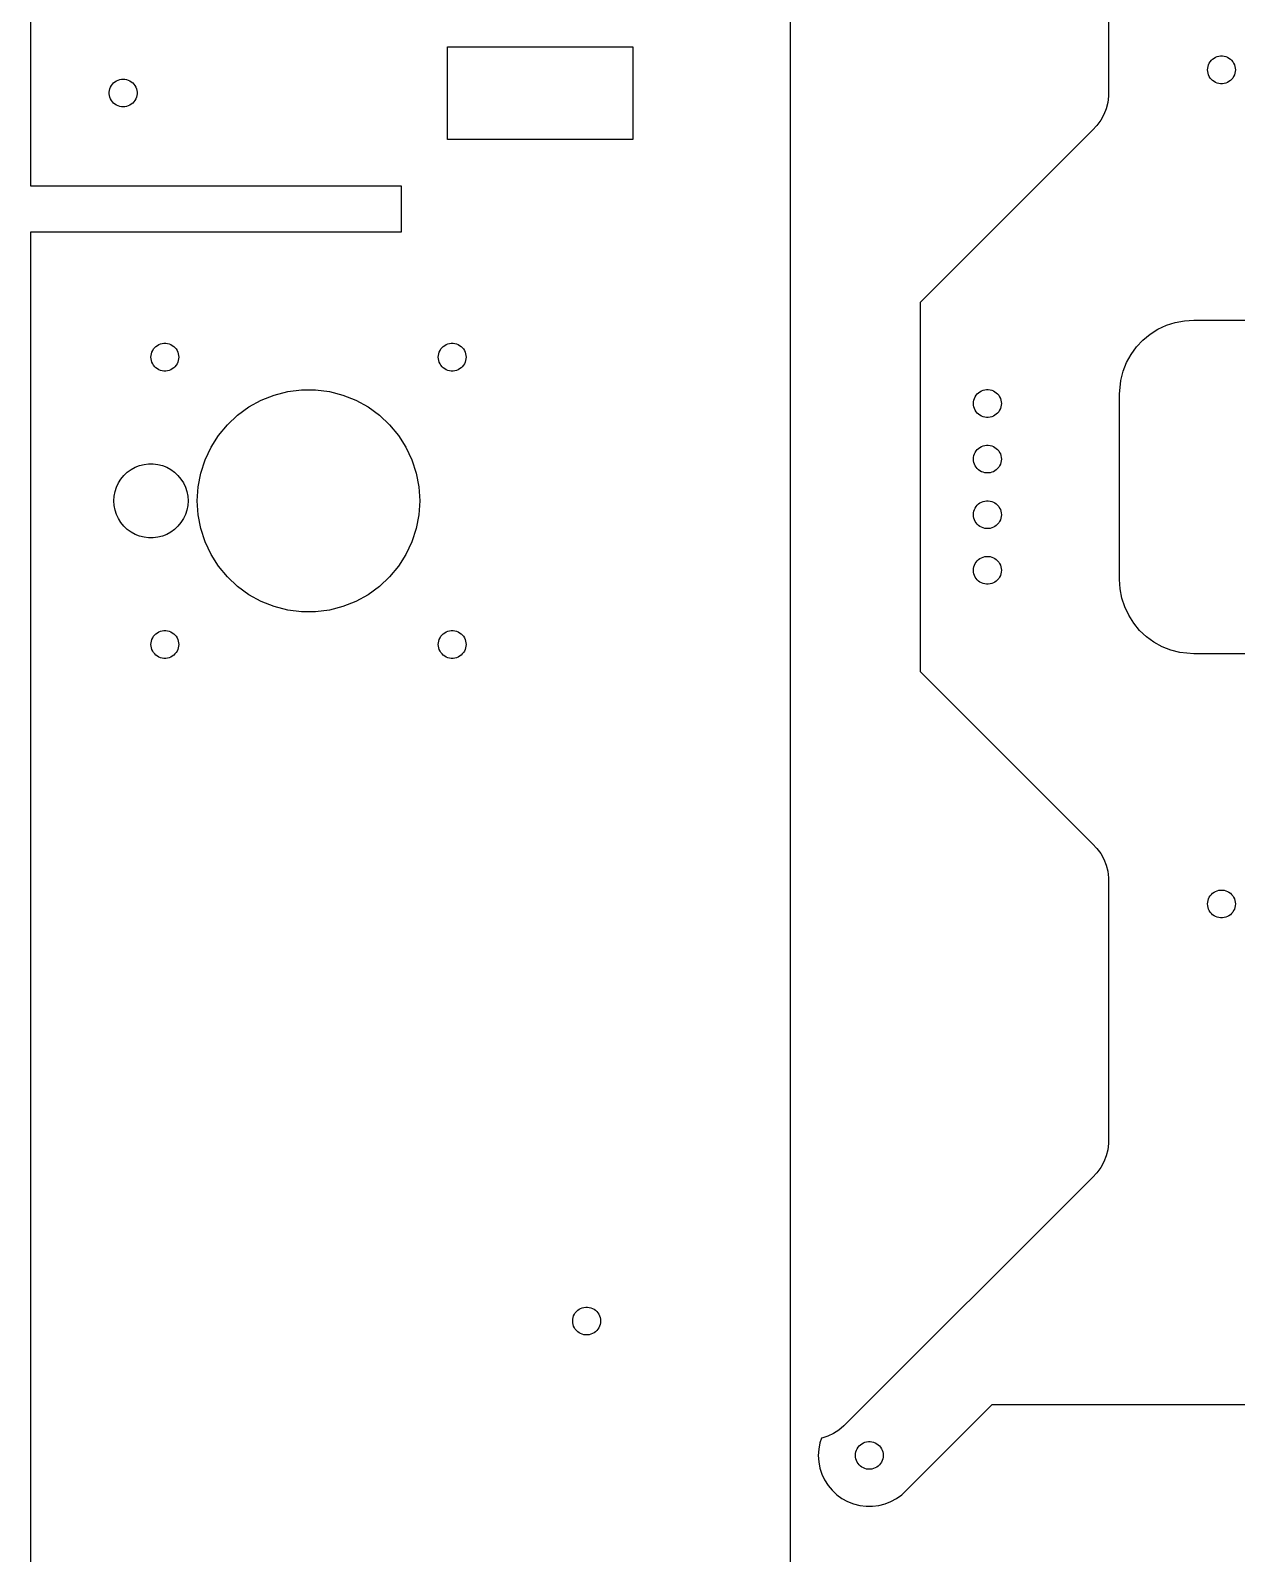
# Model space of a CAD drawing. Header units: metres. Extents: x -400 to 400, y -75 to 435.
# Drawn here: x -400 to -269.9, y 107.4 to 271.8 of the extents above; entities that cross this region are included whole.
import ezdxf

# ---------------------------------------------------------------- set-up
doc = ezdxf.new("R2010")
doc.units = ezdxf.units.M

msp = doc.modelspace()

# ---------------------------------------------------------------- linework, layer by layer
for p, q in [((-400, 425), (-400, 255)), ((-318, 80), (-318, 326.6)), ((-283.686, 293.336), (-283.686, 264.664)), ((-355, 260), (-355, 270)), ((-355, 270), (-335, 270)), ((-335, 270), (-335, 260)), ((-272.988, 267.688), (-272.953, 267.873)), ((-272.953, 267.873), (-272.895, 268.052)), ((-272.895, 268.052), (-272.814, 268.223)), ((-272.814, 268.223), (-272.714, 268.382)), ((-272.714, 268.382), (-272.593, 268.527)), ((-272.593, 268.527), (-272.456, 268.656)), ((-272.456, 268.656), (-272.304, 268.766)), ((-272.304, 268.766), (-272.139, 268.857)), ((-272.139, 268.857), (-271.964, 268.927)), ((-271.964, 268.927), (-271.781, 268.973)), ((-271.781, 268.973), (-271.594, 268.997)), ((-271.594, 268.997), (-271.406, 268.997)), ((-271.406, 268.997), (-271.219, 268.973)), ((-271.219, 268.973), (-271.036, 268.927)), ((-271.036, 268.927), (-270.861, 268.857)), ((-270.861, 268.857), (-270.696, 268.766)), ((-270.696, 268.766), (-270.544, 268.656)), ((-270.544, 268.656), (-270.407, 268.527)), ((-270.407, 268.527), (-270.286, 268.382)), ((-270.286, 268.382), (-270.186, 268.223)), ((-270.186, 268.223), (-270.105, 268.052)), ((-270.105, 268.052), (-270.047, 267.873)), ((-270.047, 267.873), (-270.012, 267.688)), ((-390.882, 266.214), (-390.723, 266.314)), ((-390.723, 266.314), (-390.552, 266.395)), ((-390.552, 266.395), (-390.373, 266.453)), ((-390.373, 266.453), (-390.188, 266.488)), ((-390.188, 266.488), (-390, 266.5)), ((-390, 266.5), (-389.812, 266.488)), ((-389.812, 266.488), (-389.627, 266.453)), ((-389.627, 266.453), (-389.448, 266.395)), ((-389.448, 266.395), (-389.277, 266.314)), ((-389.277, 266.314), (-389.118, 266.214)), ((-273, 267.5), (-272.988, 267.688)), ((-272.988, 267.312), (-273, 267.5)), ((-272.953, 267.127), (-272.988, 267.312)), ((-272.895, 266.948), (-272.953, 267.127)), ((-272.814, 266.777), (-272.895, 266.948)), ((-272.714, 266.618), (-272.814, 266.777)), ((-272.593, 266.473), (-272.714, 266.618)), ((-272.456, 266.344), (-272.593, 266.473)), ((-272.304, 266.234), (-272.456, 266.344)), ((-272.139, 266.143), (-272.304, 266.234)), ((-270.696, 266.234), (-270.861, 266.143)), ((-270.544, 266.344), (-270.696, 266.234)), ((-270.407, 266.473), (-270.544, 266.344)), ((-270.286, 266.618), (-270.407, 266.473)), ((-270.186, 266.777), (-270.286, 266.618)), ((-270.105, 266.948), (-270.186, 266.777)), ((-270.047, 267.127), (-270.105, 266.948)), ((-270.012, 267.312), (-270.047, 267.127)), ((-270.012, 267.688), (-270, 267.5)), ((-270, 267.5), (-270.012, 267.312)), ((-391.497, 265.094), (-391.473, 265.281)), ((-391.497, 264.906), (-391.497, 265.094)), ((-391.473, 264.719), (-391.497, 264.906)), ((-391.473, 265.281), (-391.427, 265.464)), ((-391.427, 264.536), (-391.473, 264.719)), ((-391.427, 265.464), (-391.357, 265.639)), ((-391.357, 265.639), (-391.266, 265.804)), ((-391.266, 265.804), (-391.156, 265.956)), ((-391.156, 265.956), (-391.027, 266.093)), ((-391.027, 266.093), (-390.882, 266.214)), ((-389.118, 266.214), (-388.973, 266.093)), ((-388.973, 266.093), (-388.844, 265.956)), ((-388.844, 265.956), (-388.734, 265.804)), ((-388.734, 265.804), (-388.643, 265.639)), ((-388.643, 265.639), (-388.573, 265.464)), ((-388.573, 265.464), (-388.527, 265.281)), ((-388.527, 264.719), (-388.573, 264.536)), ((-388.527, 265.281), (-388.503, 265.094)), ((-388.503, 264.906), (-388.527, 264.719)), ((-388.503, 265.094), (-388.503, 264.906)), ((-283.686, 264.664), (-283.772, 263.979)), ((-271.964, 266.073), (-272.139, 266.143)), ((-271.781, 266.027), (-271.964, 266.073)), ((-271.594, 266.003), (-271.781, 266.027)), ((-271.406, 266.003), (-271.594, 266.003)), ((-271.219, 266.027), (-271.406, 266.003)), ((-271.036, 266.073), (-271.219, 266.027)), ((-270.861, 266.143), (-271.036, 266.073)), ((-391.357, 264.361), (-391.427, 264.536)), ((-391.266, 264.196), (-391.357, 264.361)), ((-391.156, 264.044), (-391.266, 264.196)), ((-391.027, 263.907), (-391.156, 264.044)), ((-390.882, 263.786), (-391.027, 263.907)), ((-390.723, 263.686), (-390.882, 263.786)), ((-390.552, 263.605), (-390.723, 263.686)), ((-390.373, 263.547), (-390.552, 263.605)), ((-390.188, 263.512), (-390.373, 263.547)), ((-390, 263.5), (-390.188, 263.512)), ((-389.812, 263.512), (-390, 263.5)), ((-389.627, 263.547), (-389.812, 263.512)), ((-389.448, 263.605), (-389.627, 263.547)), ((-389.277, 263.686), (-389.448, 263.605)), ((-389.118, 263.786), (-389.277, 263.686)), ((-388.973, 263.907), (-389.118, 263.786)), ((-388.844, 264.044), (-388.973, 263.907)), ((-388.734, 264.196), (-388.844, 264.044)), ((-388.643, 264.361), (-388.734, 264.196)), ((-388.573, 264.536), (-388.643, 264.361)), ((-283.944, 263.31), (-284.198, 262.667)), ((-283.772, 263.979), (-283.944, 263.31)), ((-284.937, 261.503), (-285.41, 261)), ((-284.531, 262.062), (-284.937, 261.503)), ((-284.198, 262.667), (-284.531, 262.062)), ((-335, 260), (-355, 260)), ((-285.41, 261), (-304, 242.41)), ((-400, 255), (-360, 255)), ((-360, 255), (-360, 250)), ((-360, 250), (-400, 250)), ((-400, 250), (-400, 20)), ((-304, 242.41), (-304, 202.59)), ((-278.354, 239.51), (-277.445, 239.938)), ((-277.445, 239.938), (-276.49, 240.249)), ((-276.49, 240.249), (-275.503, 240.437)), ((-275.503, 240.437), (-274.5, 240.5)), ((-274.5, 240.5), (-234.5, 240.5)), ((-280.664, 237.599), (-279.976, 238.332)), ((-279.976, 238.332), (-279.202, 238.972)), ((-279.202, 238.972), (-278.354, 239.51)), ((-387, 236.5), (-386.988, 236.688)), ((-386.988, 236.688), (-386.953, 236.873)), ((-386.953, 236.873), (-386.895, 237.052)), ((-386.895, 237.052), (-386.814, 237.223)), ((-386.814, 237.223), (-386.714, 237.382)), ((-386.714, 237.382), (-386.593, 237.527)), ((-386.593, 237.527), (-386.456, 237.656)), ((-386.456, 237.656), (-386.304, 237.766)), ((-386.304, 237.766), (-386.139, 237.857)), ((-386.139, 237.857), (-385.964, 237.927)), ((-385.964, 237.927), (-385.781, 237.973)), ((-385.781, 237.973), (-385.594, 237.997)), ((-385.594, 237.997), (-385.406, 237.997)), ((-385.406, 237.997), (-385.219, 237.973)), ((-385.219, 237.973), (-385.036, 237.927)), ((-385.036, 237.927), (-384.861, 237.857)), ((-384.861, 237.857), (-384.696, 237.766)), ((-384.696, 237.766), (-384.544, 237.656)), ((-384.544, 237.656), (-384.407, 237.527)), ((-384.407, 237.527), (-384.286, 237.382)), ((-384.286, 237.382), (-384.186, 237.223)), ((-384.186, 237.223), (-384.105, 237.052)), ((-384.105, 237.052), (-384.047, 236.873)), ((-384.047, 236.873), (-384.012, 236.688)), ((-384.012, 236.688), (-384, 236.5)), ((-356, 236.5), (-355.988, 236.688)), ((-355.988, 236.688), (-355.953, 236.873)), ((-355.953, 236.873), (-355.895, 237.052)), ((-355.895, 237.052), (-355.814, 237.223)), ((-355.814, 237.223), (-355.714, 237.382)), ((-355.714, 237.382), (-355.593, 237.527)), ((-355.593, 237.527), (-355.456, 237.656)), ((-355.456, 237.656), (-355.304, 237.766)), ((-355.304, 237.766), (-355.139, 237.857)), ((-355.139, 237.857), (-354.964, 237.927)), ((-354.964, 237.927), (-354.781, 237.973)), ((-354.781, 237.973), (-354.594, 237.997)), ((-354.594, 237.997), (-354.406, 237.997)), ((-354.406, 237.997), (-354.219, 237.973)), ((-354.219, 237.973), (-354.036, 237.927)), ((-354.036, 237.927), (-353.861, 237.857)), ((-353.861, 237.857), (-353.696, 237.766)), ((-353.696, 237.766), (-353.544, 237.656)), ((-353.544, 237.656), (-353.407, 237.527)), ((-353.407, 237.527), (-353.286, 237.382)), ((-353.286, 237.382), (-353.186, 237.223)), ((-353.186, 237.223), (-353.105, 237.052)), ((-353.105, 237.052), (-353.047, 236.873)), ((-353.047, 236.873), (-353.012, 236.688)), ((-353.012, 236.688), (-353, 236.5)), ((-281.739, 235.906), (-281.255, 236.787)), ((-281.255, 236.787), (-280.664, 237.599)), ((-386.988, 236.312), (-387, 236.5)), ((-386.953, 236.127), (-386.988, 236.312)), ((-386.895, 235.948), (-386.953, 236.127)), ((-386.814, 235.777), (-386.895, 235.948)), ((-386.714, 235.618), (-386.814, 235.777)), ((-386.593, 235.473), (-386.714, 235.618)), ((-386.456, 235.344), (-386.593, 235.473)), ((-386.304, 235.234), (-386.456, 235.344)), ((-386.139, 235.143), (-386.304, 235.234)), ((-385.964, 235.073), (-386.139, 235.143)), ((-385.781, 235.027), (-385.964, 235.073)), ((-385.594, 235.003), (-385.781, 235.027)), ((-385.219, 235.027), (-385.406, 235.003)), ((-385.036, 235.073), (-385.219, 235.027)), ((-384.861, 235.143), (-385.036, 235.073)), ((-384.696, 235.234), (-384.861, 235.143)), ((-384.544, 235.344), (-384.696, 235.234)), ((-384.407, 235.473), (-384.544, 235.344)), ((-384.286, 235.618), (-384.407, 235.473)), ((-384.186, 235.777), (-384.286, 235.618)), ((-384.105, 235.948), (-384.186, 235.777)), ((-384.047, 236.127), (-384.105, 235.948)), ((-384.012, 236.312), (-384.047, 236.127)), ((-384, 236.5), (-384.012, 236.312)), ((-355.988, 236.312), (-356, 236.5)), ((-355.953, 236.127), (-355.988, 236.312)), ((-355.895, 235.948), (-355.953, 236.127)), ((-355.814, 235.777), (-355.895, 235.948)), ((-355.714, 235.618), (-355.814, 235.777)), ((-355.593, 235.473), (-355.714, 235.618)), ((-355.456, 235.344), (-355.593, 235.473)), ((-355.304, 235.234), (-355.456, 235.344)), ((-355.139, 235.143), (-355.304, 235.234)), ((-354.964, 235.073), (-355.139, 235.143)), ((-354.781, 235.027), (-354.964, 235.073)), ((-354.594, 235.003), (-354.781, 235.027)), ((-354.219, 235.027), (-354.406, 235.003)), ((-354.036, 235.073), (-354.219, 235.027)), ((-353.861, 235.143), (-354.036, 235.073)), ((-353.696, 235.234), (-353.861, 235.143)), ((-353.544, 235.344), (-353.696, 235.234)), ((-353.407, 235.473), (-353.544, 235.344)), ((-353.286, 235.618), (-353.407, 235.473)), ((-353.186, 235.777), (-353.286, 235.618)), ((-353.105, 235.948), (-353.186, 235.777)), ((-353.047, 236.127), (-353.105, 235.948)), ((-353.012, 236.312), (-353.047, 236.127)), ((-353, 236.5), (-353.012, 236.312)), ((-282.108, 234.972), (-281.739, 235.906)), ((-385.406, 235.003), (-385.594, 235.003)), ((-354.406, 235.003), (-354.594, 235.003)), ((-282.5, 232.5), (-282.358, 233.999)), ((-282.358, 233.999), (-282.108, 234.972)), ((-376.43, 231.132), (-375.109, 231.858)), ((-375.109, 231.858), (-373.708, 232.413)), ((-373.708, 232.413), (-372.249, 232.787)), ((-372.249, 232.787), (-370.753, 232.976)), ((-370.753, 232.976), (-369.247, 232.976)), ((-369.247, 232.976), (-367.751, 232.787)), ((-367.751, 232.787), (-366.292, 232.413)), ((-366.292, 232.413), (-364.891, 231.858)), ((-364.891, 231.858), (-363.57, 231.132)), ((-298.238, 231.688), (-298.203, 231.873)), ((-298.203, 231.873), (-298.145, 232.052)), ((-298.145, 232.052), (-298.064, 232.223)), ((-298.064, 232.223), (-297.964, 232.382)), ((-297.964, 232.382), (-297.843, 232.527)), ((-297.843, 232.527), (-297.706, 232.656)), ((-297.706, 232.656), (-297.554, 232.766)), ((-297.554, 232.766), (-297.389, 232.857)), ((-297.389, 232.857), (-297.214, 232.927)), ((-297.214, 232.927), (-297.031, 232.973)), ((-297.031, 232.973), (-296.844, 232.997)), ((-296.844, 232.997), (-296.656, 232.997)), ((-296.656, 232.997), (-296.469, 232.973)), ((-296.469, 232.973), (-296.286, 232.927)), ((-296.286, 232.927), (-296.111, 232.857)), ((-296.111, 232.857), (-295.946, 232.766)), ((-295.946, 232.766), (-295.794, 232.656)), ((-295.794, 232.656), (-295.657, 232.527)), ((-295.657, 232.527), (-295.536, 232.382)), ((-295.536, 232.382), (-295.436, 232.223)), ((-295.436, 232.223), (-295.355, 232.052)), ((-295.355, 232.052), (-295.297, 231.873)), ((-295.297, 231.873), (-295.262, 231.688)), ((-282.5, 212.5), (-282.5, 232.5)), ((-378.748, 229.215), (-377.649, 230.246)), ((-377.649, 230.246), (-376.43, 231.132)), ((-363.57, 231.132), (-362.351, 230.246)), ((-362.351, 230.246), (-361.252, 229.215)), ((-298.25, 231.5), (-298.238, 231.688)), ((-298.238, 231.312), (-298.25, 231.5)), ((-298.203, 231.127), (-298.238, 231.312)), ((-298.145, 230.948), (-298.203, 231.127)), ((-298.064, 230.777), (-298.145, 230.948)), ((-297.964, 230.618), (-298.064, 230.777)), ((-297.843, 230.473), (-297.964, 230.618)), ((-297.706, 230.344), (-297.843, 230.473)), ((-297.554, 230.234), (-297.706, 230.344)), ((-297.389, 230.143), (-297.554, 230.234)), ((-297.214, 230.073), (-297.389, 230.143)), ((-296.111, 230.143), (-296.286, 230.073)), ((-295.946, 230.234), (-296.111, 230.143)), ((-295.794, 230.344), (-295.946, 230.234)), ((-295.657, 230.473), (-295.794, 230.344)), ((-295.536, 230.618), (-295.657, 230.473)), ((-295.436, 230.777), (-295.536, 230.618)), ((-295.355, 230.948), (-295.436, 230.777)), ((-295.297, 231.127), (-295.355, 230.948)), ((-295.262, 231.312), (-295.297, 231.127)), ((-295.262, 231.688), (-295.25, 231.5)), ((-295.25, 231.5), (-295.262, 231.312)), ((-379.708, 228.053), (-378.748, 229.215)), ((-361.252, 229.215), (-360.292, 228.053)), ((-297.031, 230.027), (-297.214, 230.073)), ((-296.844, 230.003), (-297.031, 230.027)), ((-296.656, 230.003), (-296.844, 230.003)), ((-296.469, 230.027), (-296.656, 230.003)), ((-296.286, 230.073), (-296.469, 230.027)), ((-380.516, 226.781), (-379.708, 228.053)), ((-360.292, 228.053), (-359.484, 226.781)), ((-297.554, 226.766), (-297.389, 226.857)), ((-297.389, 226.857), (-297.214, 226.927)), ((-297.214, 226.927), (-297.031, 226.973)), ((-297.031, 226.973), (-296.844, 226.997)), ((-296.844, 226.997), (-296.656, 226.997)), ((-296.656, 226.997), (-296.469, 226.973)), ((-296.469, 226.973), (-296.286, 226.927)), ((-296.286, 226.927), (-296.111, 226.857)), ((-296.111, 226.857), (-295.946, 226.766)), ((-381.623, 223.984), (-381.157, 225.417)), ((-381.157, 225.417), (-380.516, 226.781)), ((-359.484, 226.781), (-358.843, 225.417)), ((-358.843, 225.417), (-358.377, 223.984)), ((-298.25, 225.5), (-298.238, 225.688)), ((-298.238, 225.312), (-298.25, 225.5)), ((-298.238, 225.688), (-298.203, 225.873)), ((-298.203, 225.127), (-298.238, 225.312)), ((-298.203, 225.873), (-298.145, 226.052)), ((-298.145, 226.052), (-298.064, 226.223)), ((-298.064, 226.223), (-297.964, 226.382)), ((-297.964, 226.382), (-297.843, 226.527)), ((-297.843, 226.527), (-297.706, 226.656)), ((-297.706, 226.656), (-297.554, 226.766)), ((-295.946, 226.766), (-295.794, 226.656)), ((-295.794, 226.656), (-295.657, 226.527)), ((-295.657, 226.527), (-295.536, 226.382)), ((-295.536, 226.382), (-295.436, 226.223)), ((-295.436, 226.223), (-295.355, 226.052)), ((-295.355, 226.052), (-295.297, 225.873)), ((-295.297, 225.873), (-295.262, 225.688)), ((-295.262, 225.312), (-295.297, 225.127)), ((-295.262, 225.688), (-295.25, 225.5)), ((-295.25, 225.5), (-295.262, 225.312)), ((-390.236, 223.351), (-389.916, 223.738)), ((-389.916, 223.738), (-389.55, 224.082)), ((-389.55, 224.082), (-389.143, 224.377)), ((-389.143, 224.377), (-388.703, 224.619)), ((-388.703, 224.619), (-388.236, 224.804)), ((-388.236, 224.804), (-387.75, 224.929)), ((-387.75, 224.929), (-387.251, 224.992)), ((-387.251, 224.992), (-386.749, 224.992)), ((-386.749, 224.992), (-386.25, 224.929)), ((-386.25, 224.929), (-385.764, 224.804)), ((-385.764, 224.804), (-385.297, 224.619)), ((-385.297, 224.619), (-384.857, 224.377)), ((-384.857, 224.377), (-384.45, 224.082)), ((-384.45, 224.082), (-384.084, 223.738)), ((-384.084, 223.738), (-383.764, 223.351)), ((-381.905, 222.504), (-381.623, 223.984)), ((-358.377, 223.984), (-358.095, 222.504)), ((-298.145, 224.948), (-298.203, 225.127)), ((-298.064, 224.777), (-298.145, 224.948)), ((-297.964, 224.618), (-298.064, 224.777)), ((-297.843, 224.473), (-297.964, 224.618)), ((-297.706, 224.344), (-297.843, 224.473)), ((-297.554, 224.234), (-297.706, 224.344)), ((-297.389, 224.143), (-297.554, 224.234)), ((-297.214, 224.073), (-297.389, 224.143)), ((-297.031, 224.027), (-297.214, 224.073)), ((-296.844, 224.003), (-297.031, 224.027)), ((-296.656, 224.003), (-296.844, 224.003)), ((-296.469, 224.027), (-296.656, 224.003)), ((-296.286, 224.073), (-296.469, 224.027)), ((-296.111, 224.143), (-296.286, 224.073)), ((-295.946, 224.234), (-296.111, 224.143)), ((-295.794, 224.344), (-295.946, 224.234)), ((-295.657, 224.473), (-295.794, 224.344)), ((-295.536, 224.618), (-295.657, 224.473)), ((-295.436, 224.777), (-295.536, 224.618)), ((-295.355, 224.948), (-295.436, 224.777)), ((-295.297, 225.127), (-295.355, 224.948)), ((-390.968, 221.501), (-390.874, 221.995)), ((-390.874, 221.995), (-390.719, 222.472)), ((-390.719, 222.472), (-390.505, 222.927)), ((-390.505, 222.927), (-390.236, 223.351)), ((-383.764, 223.351), (-383.495, 222.927)), ((-383.495, 222.927), (-383.281, 222.472)), ((-383.281, 222.472), (-383.126, 221.995)), ((-383.126, 221.995), (-383.032, 221.501)), ((-382, 221), (-381.905, 222.504)), ((-358.095, 222.504), (-358, 221)), ((-391, 221), (-390.968, 221.501)), ((-390.968, 220.499), (-391, 221)), ((-390.874, 220.005), (-390.968, 220.499)), ((-383.032, 220.499), (-383.126, 220.005)), ((-383.032, 221.501), (-383, 221)), ((-383, 221), (-383.032, 220.499)), ((-381.905, 219.496), (-382, 221)), ((-358, 221), (-358.095, 219.496)), ((-298.145, 220.052), (-298.064, 220.223)), ((-298.064, 220.223), (-297.964, 220.382)), ((-297.964, 220.382), (-297.843, 220.527)), ((-297.843, 220.527), (-297.706, 220.656)), ((-297.706, 220.656), (-297.554, 220.766)), ((-297.554, 220.766), (-297.389, 220.857)), ((-297.389, 220.857), (-297.214, 220.927)), ((-297.214, 220.927), (-297.031, 220.973)), ((-297.031, 220.973), (-296.844, 220.997)), ((-296.844, 220.997), (-296.656, 220.997)), ((-296.656, 220.997), (-296.469, 220.973)), ((-296.469, 220.973), (-296.286, 220.927)), ((-296.286, 220.927), (-296.111, 220.857)), ((-296.111, 220.857), (-295.946, 220.766)), ((-295.946, 220.766), (-295.794, 220.656)), ((-295.794, 220.656), (-295.657, 220.527)), ((-295.657, 220.527), (-295.536, 220.382)), ((-295.536, 220.382), (-295.436, 220.223)), ((-295.436, 220.223), (-295.355, 220.052)), ((-390.719, 219.528), (-390.874, 220.005)), ((-390.505, 219.073), (-390.719, 219.528)), ((-390.236, 218.649), (-390.505, 219.073)), ((-389.916, 218.262), (-390.236, 218.649)), ((-383.764, 218.649), (-384.084, 218.262)), ((-383.495, 219.073), (-383.764, 218.649)), ((-383.281, 219.528), (-383.495, 219.073)), ((-383.126, 220.005), (-383.281, 219.528)), ((-381.623, 218.016), (-381.905, 219.496)), ((-358.095, 219.496), (-358.377, 218.016)), ((-298.25, 219.5), (-298.238, 219.688)), ((-298.238, 219.312), (-298.25, 219.5)), ((-298.238, 219.688), (-298.203, 219.873)), ((-298.203, 219.127), (-298.238, 219.312)), ((-298.203, 219.873), (-298.145, 220.052)), ((-298.145, 218.948), (-298.203, 219.127)), ((-298.064, 218.777), (-298.145, 218.948)), ((-297.964, 218.618), (-298.064, 218.777)), ((-297.843, 218.473), (-297.964, 218.618)), ((-295.536, 218.618), (-295.657, 218.473)), ((-295.436, 218.777), (-295.536, 218.618)), ((-295.355, 218.948), (-295.436, 218.777)), ((-295.355, 220.052), (-295.297, 219.873)), ((-295.297, 219.127), (-295.355, 218.948)), ((-295.297, 219.873), (-295.262, 219.688)), ((-295.262, 219.312), (-295.297, 219.127)), ((-295.262, 219.688), (-295.25, 219.5)), ((-295.25, 219.5), (-295.262, 219.312)), ((-389.55, 217.918), (-389.916, 218.262)), ((-389.143, 217.623), (-389.55, 217.918)), ((-388.703, 217.381), (-389.143, 217.623)), ((-388.236, 217.196), (-388.703, 217.381)), ((-387.75, 217.071), (-388.236, 217.196)), ((-387.251, 217.008), (-387.75, 217.071)), ((-386.749, 217.008), (-387.251, 217.008)), ((-386.25, 217.071), (-386.749, 217.008)), ((-385.764, 217.196), (-386.25, 217.071)), ((-385.297, 217.381), (-385.764, 217.196)), ((-384.857, 217.623), (-385.297, 217.381)), ((-384.45, 217.918), (-384.857, 217.623)), ((-384.084, 218.262), (-384.45, 217.918)), ((-381.157, 216.583), (-381.623, 218.016)), ((-358.377, 218.016), (-358.843, 216.583)), ((-297.706, 218.344), (-297.843, 218.473)), ((-297.554, 218.234), (-297.706, 218.344)), ((-297.389, 218.143), (-297.554, 218.234)), ((-297.214, 218.073), (-297.389, 218.143)), ((-297.031, 218.027), (-297.214, 218.073)), ((-296.844, 218.003), (-297.031, 218.027)), ((-296.656, 218.003), (-296.844, 218.003)), ((-296.469, 218.027), (-296.656, 218.003)), ((-296.286, 218.073), (-296.469, 218.027)), ((-296.111, 218.143), (-296.286, 218.073)), ((-295.946, 218.234), (-296.111, 218.143)), ((-295.794, 218.344), (-295.946, 218.234)), ((-295.657, 218.473), (-295.794, 218.344)), ((-380.516, 215.219), (-381.157, 216.583)), ((-358.843, 216.583), (-359.484, 215.219)), ((-379.708, 213.947), (-380.516, 215.219)), ((-378.748, 212.785), (-379.708, 213.947)), ((-360.292, 213.947), (-361.252, 212.785)), ((-359.484, 215.219), (-360.292, 213.947)), ((-298.25, 213.5), (-298.238, 213.688)), ((-298.238, 213.688), (-298.203, 213.873)), ((-298.203, 213.873), (-298.145, 214.052)), ((-298.145, 214.052), (-298.064, 214.223)), ((-298.064, 214.223), (-297.964, 214.382)), ((-297.964, 214.382), (-297.843, 214.527)), ((-297.843, 214.527), (-297.706, 214.656)), ((-297.706, 214.656), (-297.554, 214.766)), ((-297.554, 214.766), (-297.389, 214.857)), ((-297.389, 214.857), (-297.214, 214.927)), ((-297.214, 214.927), (-297.031, 214.973)), ((-297.031, 214.973), (-296.844, 214.997)), ((-296.844, 214.997), (-296.656, 214.997)), ((-296.656, 214.997), (-296.469, 214.973)), ((-296.469, 214.973), (-296.286, 214.927)), ((-296.286, 214.927), (-296.111, 214.857)), ((-296.111, 214.857), (-295.946, 214.766)), ((-295.946, 214.766), (-295.794, 214.656)), ((-295.794, 214.656), (-295.657, 214.527)), ((-295.657, 214.527), (-295.536, 214.382)), ((-295.536, 214.382), (-295.436, 214.223)), ((-295.436, 214.223), (-295.355, 214.052)), ((-295.355, 214.052), (-295.297, 213.873)), ((-295.297, 213.873), (-295.262, 213.688)), ((-295.262, 213.688), (-295.25, 213.5)), ((-377.649, 211.754), (-378.748, 212.785)), ((-361.252, 212.785), (-362.351, 211.754)), ((-298.238, 213.312), (-298.25, 213.5)), ((-298.203, 213.127), (-298.238, 213.312)), ((-298.145, 212.948), (-298.203, 213.127)), ((-298.064, 212.777), (-298.145, 212.948)), ((-297.964, 212.618), (-298.064, 212.777)), ((-297.843, 212.473), (-297.964, 212.618)), ((-297.706, 212.344), (-297.843, 212.473)), ((-297.554, 212.234), (-297.706, 212.344)), ((-297.389, 212.143), (-297.554, 212.234)), ((-297.214, 212.073), (-297.389, 212.143)), ((-297.031, 212.027), (-297.214, 212.073)), ((-296.844, 212.003), (-297.031, 212.027)), ((-296.656, 212.003), (-296.844, 212.003)), ((-296.469, 212.027), (-296.656, 212.003)), ((-296.286, 212.073), (-296.469, 212.027)), ((-296.111, 212.143), (-296.286, 212.073)), ((-295.946, 212.234), (-296.111, 212.143)), ((-295.794, 212.344), (-295.946, 212.234)), ((-295.657, 212.473), (-295.794, 212.344)), ((-295.536, 212.618), (-295.657, 212.473)), ((-295.436, 212.777), (-295.536, 212.618)), ((-295.355, 212.948), (-295.436, 212.777)), ((-295.297, 213.127), (-295.355, 212.948)), ((-295.262, 213.312), (-295.297, 213.127)), ((-295.25, 213.5), (-295.262, 213.312)), ((-282.437, 211.497), (-282.5, 212.5)), ((-376.43, 210.868), (-377.649, 211.754)), ((-375.109, 210.142), (-376.43, 210.868)), ((-363.57, 210.868), (-364.891, 210.142)), ((-362.351, 211.754), (-363.57, 210.868)), ((-282.249, 210.51), (-282.437, 211.497)), ((-281.938, 209.555), (-282.249, 210.51)), ((-373.708, 209.587), (-375.109, 210.142)), ((-372.249, 209.213), (-373.708, 209.587)), ((-370.753, 209.024), (-372.249, 209.213)), ((-369.247, 209.024), (-370.753, 209.024)), ((-367.751, 209.213), (-369.247, 209.024)), ((-366.292, 209.587), (-367.751, 209.213)), ((-364.891, 210.142), (-366.292, 209.587)), ((-281.51, 208.646), (-281.938, 209.555)), ((-280.972, 207.798), (-281.51, 208.646)), ((-280.332, 207.024), (-280.972, 207.798)), ((-387, 205.5), (-386.988, 205.688)), ((-386.988, 205.312), (-387, 205.5)), ((-386.988, 205.688), (-386.953, 205.873)), ((-386.953, 205.873), (-386.895, 206.052)), ((-386.895, 206.052), (-386.814, 206.223)), ((-386.814, 206.223), (-386.714, 206.382)), ((-386.714, 206.382), (-386.593, 206.527)), ((-386.593, 206.527), (-386.456, 206.656)), ((-386.456, 206.656), (-386.304, 206.766)), ((-386.304, 206.766), (-386.139, 206.857)), ((-386.139, 206.857), (-385.964, 206.927)), ((-385.964, 206.927), (-385.781, 206.973)), ((-385.781, 206.973), (-385.594, 206.997)), ((-385.594, 206.997), (-385.406, 206.997)), ((-385.406, 206.997), (-385.219, 206.973)), ((-385.219, 206.973), (-385.036, 206.927)), ((-385.036, 206.927), (-384.861, 206.857)), ((-384.861, 206.857), (-384.696, 206.766)), ((-384.696, 206.766), (-384.544, 206.656)), ((-384.544, 206.656), (-384.407, 206.527)), ((-384.407, 206.527), (-384.286, 206.382)), ((-384.286, 206.382), (-384.186, 206.223)), ((-384.186, 206.223), (-384.105, 206.052)), ((-384.105, 206.052), (-384.047, 205.873)), ((-384.047, 205.873), (-384.012, 205.688)), ((-384.012, 205.688), (-384, 205.5)), ((-384, 205.5), (-384.012, 205.312)), ((-356, 205.5), (-355.988, 205.688)), ((-355.988, 205.312), (-356, 205.5)), ((-355.988, 205.688), (-355.953, 205.873)), ((-355.953, 205.873), (-355.895, 206.052)), ((-355.895, 206.052), (-355.814, 206.223)), ((-355.814, 206.223), (-355.714, 206.382)), ((-355.714, 206.382), (-355.593, 206.527)), ((-355.593, 206.527), (-355.456, 206.656)), ((-355.456, 206.656), (-355.304, 206.766)), ((-355.304, 206.766), (-355.139, 206.857)), ((-355.139, 206.857), (-354.964, 206.927)), ((-354.964, 206.927), (-354.781, 206.973)), ((-354.781, 206.973), (-354.594, 206.997)), ((-354.594, 206.997), (-354.406, 206.997)), ((-354.406, 206.997), (-354.219, 206.973)), ((-354.219, 206.973), (-354.036, 206.927)), ((-354.036, 206.927), (-353.861, 206.857)), ((-353.861, 206.857), (-353.696, 206.766)), ((-353.696, 206.766), (-353.544, 206.656)), ((-353.544, 206.656), (-353.407, 206.527)), ((-353.407, 206.527), (-353.286, 206.382)), ((-353.286, 206.382), (-353.186, 206.223)), ((-353.186, 206.223), (-353.105, 206.052)), ((-353.105, 206.052), (-353.047, 205.873)), ((-353.047, 205.873), (-353.012, 205.688)), ((-353.012, 205.688), (-353, 205.5)), ((-353, 205.5), (-353.012, 205.312)), ((-279.599, 206.336), (-280.332, 207.024)), ((-278.787, 205.745), (-279.599, 206.336)), ((-277.906, 205.261), (-278.787, 205.745)), ((-386.953, 205.127), (-386.988, 205.312)), ((-386.895, 204.948), (-386.953, 205.127)), ((-386.814, 204.777), (-386.895, 204.948)), ((-386.714, 204.618), (-386.814, 204.777)), ((-386.593, 204.473), (-386.714, 204.618)), ((-386.456, 204.344), (-386.593, 204.473)), ((-386.304, 204.234), (-386.456, 204.344)), ((-386.139, 204.143), (-386.304, 204.234)), ((-385.964, 204.073), (-386.139, 204.143)), ((-385.781, 204.027), (-385.964, 204.073)), ((-385.594, 204.003), (-385.781, 204.027)), ((-385.406, 204.003), (-385.594, 204.003)), ((-385.219, 204.027), (-385.406, 204.003)), ((-385.036, 204.073), (-385.219, 204.027)), ((-384.861, 204.143), (-385.036, 204.073)), ((-384.696, 204.234), (-384.861, 204.143)), ((-384.544, 204.344), (-384.696, 204.234)), ((-384.407, 204.473), (-384.544, 204.344)), ((-384.286, 204.618), (-384.407, 204.473)), ((-384.186, 204.777), (-384.286, 204.618)), ((-384.105, 204.948), (-384.186, 204.777)), ((-384.047, 205.127), (-384.105, 204.948)), ((-384.012, 205.312), (-384.047, 205.127)), ((-355.953, 205.127), (-355.988, 205.312)), ((-355.895, 204.948), (-355.953, 205.127)), ((-355.814, 204.777), (-355.895, 204.948)), ((-355.714, 204.618), (-355.814, 204.777)), ((-355.593, 204.473), (-355.714, 204.618)), ((-355.456, 204.344), (-355.593, 204.473)), ((-355.304, 204.234), (-355.456, 204.344)), ((-355.139, 204.143), (-355.304, 204.234)), ((-354.964, 204.073), (-355.139, 204.143)), ((-354.781, 204.027), (-354.964, 204.073)), ((-354.594, 204.003), (-354.781, 204.027)), ((-354.406, 204.003), (-354.594, 204.003)), ((-354.219, 204.027), (-354.406, 204.003)), ((-354.036, 204.073), (-354.219, 204.027)), ((-353.861, 204.143), (-354.036, 204.073)), ((-353.696, 204.234), (-353.861, 204.143)), ((-353.544, 204.344), (-353.696, 204.234)), ((-353.407, 204.473), (-353.544, 204.344)), ((-353.286, 204.618), (-353.407, 204.473)), ((-353.186, 204.777), (-353.286, 204.618)), ((-353.105, 204.948), (-353.186, 204.777)), ((-353.047, 205.127), (-353.105, 204.948)), ((-353.012, 205.312), (-353.047, 205.127)), ((-276.972, 204.892), (-277.906, 205.261)), ((-275.999, 204.642), (-276.972, 204.892)), ((-274.5, 204.5), (-275.999, 204.642)), ((-234.5, 204.5), (-274.5, 204.5)), ((-304, 202.59), (-285.41, 184)), ((-285.41, 184), (-284.937, 183.497)), ((-284.937, 183.497), (-284.531, 182.938)), ((-284.531, 182.938), (-284.198, 182.333)), ((-284.198, 182.333), (-283.944, 181.69)), ((-283.944, 181.69), (-283.772, 181.021)), ((-283.772, 181.021), (-283.686, 180.336)), ((-283.686, 180.336), (-283.686, 151.664)), ((-273, 177.5), (-272.988, 177.688)), ((-272.988, 177.312), (-273, 177.5)), ((-272.988, 177.688), (-272.953, 177.873)), ((-272.953, 177.873), (-272.895, 178.052)), ((-272.895, 178.052), (-272.814, 178.223)), ((-272.814, 178.223), (-272.714, 178.382)), ((-272.714, 178.382), (-272.593, 178.527)), ((-272.593, 178.527), (-272.456, 178.656)), ((-272.456, 178.656), (-272.304, 178.766)), ((-272.304, 178.766), (-272.139, 178.857)), ((-272.139, 178.857), (-271.964, 178.927)), ((-271.964, 178.927), (-271.781, 178.973)), ((-271.781, 178.973), (-271.594, 178.997)), ((-271.594, 178.997), (-271.406, 178.997)), ((-271.406, 178.997), (-271.219, 178.973)), ((-271.219, 178.973), (-271.036, 178.927)), ((-271.036, 178.927), (-270.861, 178.857)), ((-270.861, 178.857), (-270.696, 178.766)), ((-270.696, 178.766), (-270.544, 178.656)), ((-270.544, 178.656), (-270.407, 178.527)), ((-270.407, 178.527), (-270.286, 178.382)), ((-270.286, 178.382), (-270.186, 178.223)), ((-270.186, 178.223), (-270.105, 178.052)), ((-270.105, 178.052), (-270.047, 177.873)), ((-270.047, 177.873), (-270.012, 177.688)), ((-270.012, 177.688), (-270, 177.5)), ((-270, 177.5), (-270.012, 177.312)), ((-272.953, 177.127), (-272.988, 177.312)), ((-272.895, 176.948), (-272.953, 177.127)), ((-272.814, 176.777), (-272.895, 176.948)), ((-272.714, 176.618), (-272.814, 176.777)), ((-272.593, 176.473), (-272.714, 176.618)), ((-272.456, 176.344), (-272.593, 176.473)), ((-272.304, 176.234), (-272.456, 176.344)), ((-272.139, 176.143), (-272.304, 176.234)), ((-271.964, 176.073), (-272.139, 176.143)), ((-271.781, 176.027), (-271.964, 176.073)), ((-271.594, 176.003), (-271.781, 176.027)), ((-271.406, 176.003), (-271.594, 176.003)), ((-271.219, 176.027), (-271.406, 176.003)), ((-271.036, 176.073), (-271.219, 176.027)), ((-270.861, 176.143), (-271.036, 176.073)), ((-270.696, 176.234), (-270.861, 176.143)), ((-270.544, 176.344), (-270.696, 176.234)), ((-270.407, 176.473), (-270.544, 176.344)), ((-270.286, 176.618), (-270.407, 176.473)), ((-270.186, 176.777), (-270.286, 176.618)), ((-270.105, 176.948), (-270.186, 176.777)), ((-270.047, 177.127), (-270.105, 176.948)), ((-270.012, 177.312), (-270.047, 177.127)), ((-283.686, 151.664), (-283.772, 150.979)), ((-284.198, 149.667), (-284.531, 149.062)), ((-283.944, 150.31), (-284.198, 149.667)), ((-283.772, 150.979), (-283.944, 150.31)), ((-285.41, 148), (-312.235, 121.175)), ((-284.937, 148.503), (-285.41, 148)), ((-284.531, 149.062), (-284.937, 148.503)), ((-341.395, 133.052), (-341.314, 133.223)), ((-341.314, 133.223), (-341.214, 133.382)), ((-341.214, 133.382), (-341.093, 133.527)), ((-341.093, 133.527), (-340.956, 133.656)), ((-340.956, 133.656), (-340.804, 133.766)), ((-340.804, 133.766), (-340.639, 133.857)), ((-340.639, 133.857), (-340.464, 133.927)), ((-340.464, 133.927), (-340.281, 133.973)), ((-340.281, 133.973), (-340.094, 133.997)), ((-340.094, 133.997), (-339.906, 133.997)), ((-339.906, 133.997), (-339.719, 133.973)), ((-339.719, 133.973), (-339.536, 133.927)), ((-339.536, 133.927), (-339.361, 133.857)), ((-339.361, 133.857), (-339.196, 133.766)), ((-339.196, 133.766), (-339.044, 133.656)), ((-339.044, 133.656), (-338.907, 133.527)), ((-338.907, 133.527), (-338.786, 133.382)), ((-338.786, 133.382), (-338.686, 133.223)), ((-338.686, 133.223), (-338.605, 133.052)), ((-341.5, 132.5), (-341.488, 132.688)), ((-341.488, 132.312), (-341.5, 132.5)), ((-341.488, 132.688), (-341.453, 132.873)), ((-341.453, 132.127), (-341.488, 132.312)), ((-341.453, 132.873), (-341.395, 133.052)), ((-341.395, 131.948), (-341.453, 132.127)), ((-341.314, 131.777), (-341.395, 131.948)), ((-341.214, 131.618), (-341.314, 131.777)), ((-341.093, 131.473), (-341.214, 131.618)), ((-340.956, 131.344), (-341.093, 131.473)), ((-338.907, 131.473), (-339.044, 131.344)), ((-338.786, 131.618), (-338.907, 131.473)), ((-338.686, 131.777), (-338.786, 131.618)), ((-338.605, 131.948), (-338.686, 131.777)), ((-338.605, 133.052), (-338.547, 132.873)), ((-338.547, 132.127), (-338.605, 131.948)), ((-338.547, 132.873), (-338.512, 132.688)), ((-338.512, 132.312), (-338.547, 132.127)), ((-338.512, 132.688), (-338.5, 132.5)), ((-338.5, 132.5), (-338.512, 132.312)), ((-340.804, 131.234), (-340.956, 131.344)), ((-340.639, 131.143), (-340.804, 131.234)), ((-340.464, 131.073), (-340.639, 131.143)), ((-340.281, 131.027), (-340.464, 131.073)), ((-340.094, 131.003), (-340.281, 131.027)), ((-339.906, 131.003), (-340.094, 131.003)), ((-339.719, 131.027), (-339.906, 131.003)), ((-339.536, 131.073), (-339.719, 131.027)), ((-339.361, 131.143), (-339.536, 131.073)), ((-339.196, 131.234), (-339.361, 131.143)), ((-339.044, 131.344), (-339.196, 131.234)), ((-305.491, 114.235), (-296.226, 123.5)), ((-296.226, 123.5), (-216, 123.5)), ((-313.975, 120.071), (-314.632, 119.857)), ((-313.35, 120.365), (-313.975, 120.071)), ((-312.767, 120.735), (-313.35, 120.365)), ((-312.235, 121.175), (-312.767, 120.735)), ((-314.957, 118.689), (-315, 118)), ((-314.827, 119.368), (-314.957, 118.689)), ((-314.671, 119.85), (-314.827, 119.368)), ((-314.632, 119.857), (-314.671, 119.85)), ((-310.988, 118.188), (-310.953, 118.373)), ((-310.953, 118.373), (-310.895, 118.552)), ((-310.895, 118.552), (-310.814, 118.723)), ((-310.814, 118.723), (-310.714, 118.882)), ((-310.714, 118.882), (-310.593, 119.027)), ((-310.593, 119.027), (-310.456, 119.156)), ((-310.456, 119.156), (-310.304, 119.266)), ((-310.304, 119.266), (-310.139, 119.357)), ((-310.139, 119.357), (-309.964, 119.427)), ((-309.964, 119.427), (-309.781, 119.473)), ((-309.781, 119.473), (-309.594, 119.497)), ((-309.594, 119.497), (-309.406, 119.497)), ((-309.406, 119.497), (-309.219, 119.473)), ((-309.219, 119.473), (-309.036, 119.427)), ((-309.036, 119.427), (-308.861, 119.357)), ((-308.861, 119.357), (-308.696, 119.266)), ((-308.696, 119.266), (-308.544, 119.156)), ((-308.544, 119.156), (-308.407, 119.027)), ((-308.407, 119.027), (-308.286, 118.882)), ((-308.286, 118.882), (-308.186, 118.723)), ((-308.186, 118.723), (-308.105, 118.552)), ((-308.105, 118.552), (-308.047, 118.373)), ((-308.047, 118.373), (-308.012, 118.188)), ((-315, 118), (-314.957, 117.311)), ((-314.957, 117.311), (-314.827, 116.632)), ((-311, 118), (-310.988, 118.188)), ((-310.988, 117.812), (-311, 118)), ((-310.953, 117.627), (-310.988, 117.812)), ((-310.895, 117.448), (-310.953, 117.627)), ((-310.814, 117.277), (-310.895, 117.448)), ((-310.714, 117.118), (-310.814, 117.277)), ((-310.593, 116.973), (-310.714, 117.118)), ((-310.456, 116.844), (-310.593, 116.973)), ((-310.304, 116.734), (-310.456, 116.844)), ((-310.139, 116.643), (-310.304, 116.734)), ((-308.696, 116.734), (-308.861, 116.643)), ((-308.544, 116.844), (-308.696, 116.734)), ((-308.407, 116.973), (-308.544, 116.844)), ((-308.286, 117.118), (-308.407, 116.973)), ((-308.186, 117.277), (-308.286, 117.118)), ((-308.105, 117.448), (-308.186, 117.277)), ((-308.047, 117.627), (-308.105, 117.448)), ((-308.012, 117.812), (-308.047, 117.627)), ((-308.012, 118.188), (-308, 118)), ((-308, 118), (-308.012, 117.812)), ((-314.827, 116.632), (-314.614, 115.975)), ((-314.614, 115.975), (-314.32, 115.35)), ((-314.32, 115.35), (-313.95, 114.767)), ((-309.964, 116.573), (-310.139, 116.643)), ((-309.781, 116.527), (-309.964, 116.573)), ((-309.594, 116.503), (-309.781, 116.527)), ((-309.406, 116.503), (-309.594, 116.503)), ((-309.219, 116.527), (-309.406, 116.503)), ((-309.036, 116.573), (-309.219, 116.527)), ((-308.861, 116.643), (-309.036, 116.573)), ((-313.95, 114.767), (-313.509, 114.235)), ((-313.509, 114.235), (-313.006, 113.762)), ((-313.006, 113.762), (-312.447, 113.356)), ((-306.553, 113.356), (-305.994, 113.762)), ((-305.994, 113.762), (-305.491, 114.235)), ((-312.447, 113.356), (-311.842, 113.023)), ((-311.842, 113.023), (-311.2, 112.769)), ((-311.2, 112.769), (-310.531, 112.597)), ((-310.531, 112.597), (-309.845, 112.511)), ((-309.845, 112.511), (-309.155, 112.511)), ((-309.155, 112.511), (-308.469, 112.597)), ((-308.469, 112.597), (-307.8, 112.769)), ((-307.8, 112.769), (-307.158, 113.023)), ((-307.158, 113.023), (-306.553, 113.356))]:
    msp.add_line(p, q)

doc.saveas('drawing.dxf')
